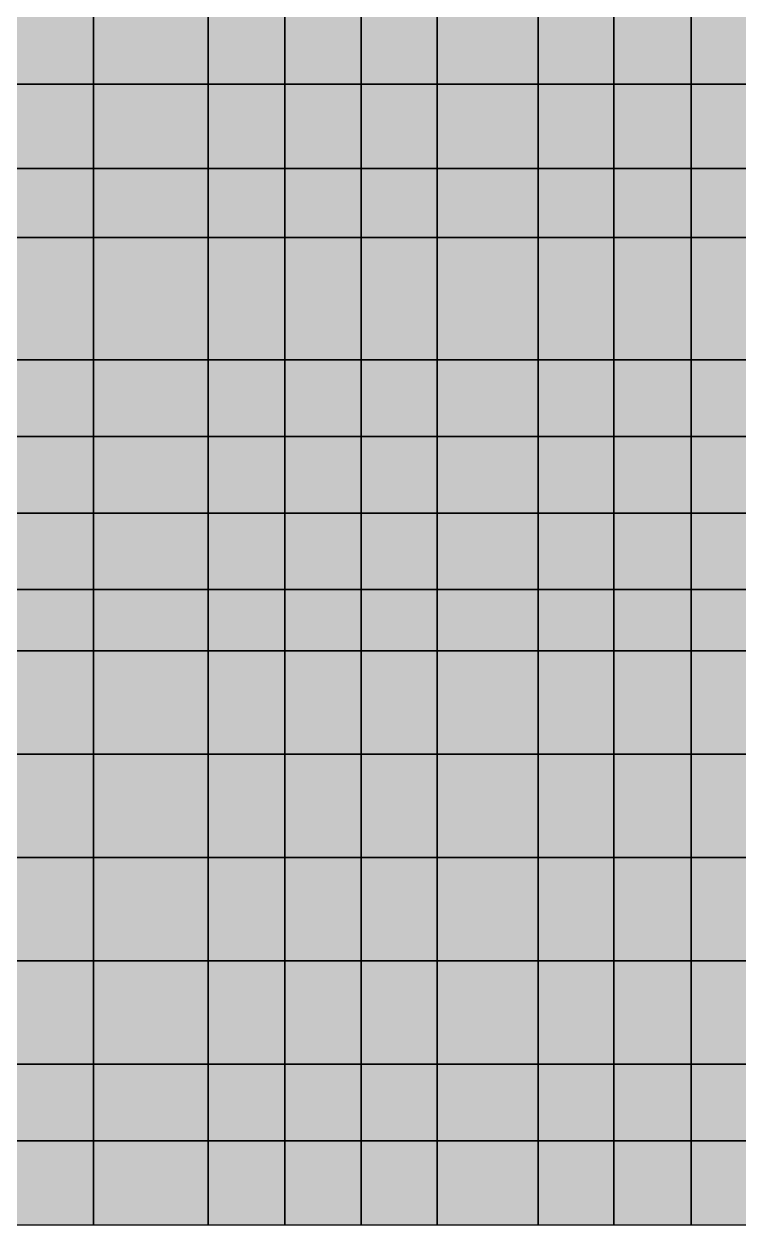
# Model space of a CAD drawing. Header units: inches. Extents: x -100 to 100, y -41 to 41.
# Drawn here: x -4.41 to 4.94, y -41.4 to -25.71 of the extents above; entities that cross this region are included whole.
import ezdxf

# ---------------------------------------------------------------- set-up
doc = ezdxf.new("R2010")
doc.units = ezdxf.units.IN
doc.header["$MEASUREMENT"] = 0

msp = doc.modelspace()

# ---------------------------------------------------------------- linework, layer by layer
at = {"color": 18, "true_color": 0x000000, "transparency": 33554532}
for p, q in [((3.3, -26.5), (3.3, -25.00049)), ((3.3, -25.00049), (3.3, -26.5)), ((-3.5, -26.5), (-3.5, -25.5)), ((-3.5, -25.5), (-3.5, -26.5)), ((-2, -26.5), (-2, -25.5)), ((-2, -25.5), (-2, -26.5)), ((-1, -26.5), (-1, -25.5)), ((-1, -25.5), (-1, -26.5)), ((0, -26.5), (0, -25.5)), ((0, -25.5), (0, -26.5)), ((0.99, -26.5), (0.99, -25.5)), ((0.99, -25.5), (0.99, -26.5)), ((2.311025, -26.5), (2.311025, -25.5)), ((2.311025, -25.5), (2.311025, -26.5)), ((4.311025, -26.5), (4.311025, -25.5)), ((4.311025, -25.5), (4.311025, -26.5)), ((-3.5, -26.5), (-5, -26.5)), ((-5, -26.5), (-3.5, -26.5)), ((-3.5, -27.6), (-3.5, -26.5)), ((-2, -26.5), (-3.5, -26.5)), ((-3.5, -26.5), (-3.5, -27.6)), ((-3.5, -26.5), (-2, -26.5)), ((-2, -27.6), (-2, -26.5)), ((-1, -26.5), (-2, -26.5)), ((-2, -26.5), (-2, -27.6)), ((-2, -26.5), (-1, -26.5)), ((-1, -27.6), (-1, -26.5)), ((0, -26.5), (-1, -26.5)), ((-1, -26.5), (-1, -27.6)), ((-1, -26.5), (0, -26.5)), ((0, -27.6), (0, -26.5)), ((0.99, -26.5), (0, -26.5)), ((0, -26.5), (0, -27.6)), ((0, -26.5), (0.99, -26.5)), ((0.99, -27.6), (0.99, -26.5)), ((2.311025, -26.5), (0.99, -26.5)), ((0.99, -26.5), (0.99, -27.6)), ((0.99, -26.5), (2.311025, -26.5)), ((2.311025, -27.6), (2.311025, -26.5)), ((3.3, -26.5), (2.311025, -26.5)), ((2.311025, -26.5), (2.311025, -27.6)), ((2.311025, -26.5), (3.3, -26.5)), ((3.3, -27.6), (3.3, -26.5)), ((4.311025, -26.5), (3.3, -26.5)), ((3.3, -26.5), (3.3, -27.6)), ((3.3, -26.5), (4.311025, -26.5)), ((4.311025, -27.6), (4.311025, -26.5)), ((5.311025, -26.5), (4.311025, -26.5)), ((4.311025, -26.5), (4.311025, -27.6)), ((4.311025, -26.5), (5.311025, -26.5)), ((-3.5, -27.6), (-5, -27.6)), ((-5, -27.6), (-3.5, -27.6)), ((-3.5, -28.5), (-3.5, -27.6)), ((-2, -27.6), (-3.5, -27.6)), ((-3.5, -27.6), (-3.5, -28.5)), ((-3.5, -27.6), (-2, -27.6)), ((-2, -28.5), (-2, -27.6)), ((-1, -27.6), (-2, -27.6)), ((-2, -27.6), (-2, -28.5)), ((-2, -27.6), (-1, -27.6)), ((-1, -28.5), (-1, -27.6)), ((0, -27.6), (-1, -27.6)), ((-1, -27.6), (-1, -28.5)), ((-1, -27.6), (0, -27.6)), ((0, -28.5), (0, -27.6)), ((0.99, -27.6), (0, -27.6)), ((0, -27.6), (0, -28.5)), ((0, -27.6), (0.99, -27.6)), ((0.99, -28.5), (0.99, -27.6)), ((0.99, -27.6), (2.311025, -27.6)), ((0.99, -27.6), (0.99, -28.5)), ((2.311025, -27.6), (0.99, -27.6)), ((2.311025, -28.5), (2.311025, -27.6)), ((3.3, -27.6), (2.311025, -27.6)), ((2.311025, -27.6), (2.311025, -28.5)), ((2.311025, -27.6), (3.3, -27.6)), ((3.3, -28.5), (3.3, -27.6)), ((4.311025, -27.6), (3.3, -27.6)), ((3.3, -27.6), (3.3, -28.5)), ((3.3, -27.6), (4.311025, -27.6)), ((4.311025, -28.5), (4.311025, -27.6)), ((5.311025, -27.6), (4.311025, -27.6)), ((4.311025, -27.6), (4.311025, -28.5)), ((4.311025, -27.6), (5.311025, -27.6)), ((-5, -28.5), (-3.5, -28.5)), ((-3.5, -28.5), (-5, -28.5)), ((-3.5, -28.5), (-2, -28.5)), ((-3.5, -30.1), (-3.5, -28.5)), ((-2, -28.5), (-3.5, -28.5)), ((-3.5, -28.5), (-3.5, -30.1)), ((-2, -28.5), (-1, -28.5)), ((-2, -30.1), (-2, -28.5)), ((-1, -28.5), (-2, -28.5)), ((-2, -28.5), (-2, -30.1)), ((-1, -28.5), (0, -28.5)), ((-1, -30.1), (-1, -28.5)), ((0, -28.5), (-1, -28.5)), ((-1, -28.5), (-1, -30.1)), ((0, -28.5), (0.99, -28.5)), ((0, -30.1), (0, -28.5)), ((0.99, -28.5), (0, -28.5)), ((0, -28.5), (0, -30.1)), ((0.99, -28.5), (2.311025, -28.5)), ((0.99, -30.1), (0.99, -28.5)), ((0.99, -28.5), (0.99, -30.1)), ((2.311025, -28.5), (0.99, -28.5)), ((2.311025, -28.5), (3.3, -28.5)), ((2.311025, -30.1), (2.311025, -28.5)), ((3.3, -28.5), (2.311025, -28.5)), ((2.311025, -28.5), (2.311025, -30.1)), ((3.3, -28.5), (4.311025, -28.5)), ((3.3, -30.1), (3.3, -28.5)), ((4.311025, -28.5), (3.3, -28.5)), ((3.3, -28.5), (3.3, -30.1)), ((4.311025, -28.5), (5.311025, -28.5)), ((4.311025, -30.1), (4.311025, -28.5)), ((5.311025, -28.5), (4.311025, -28.5)), ((4.311025, -28.5), (4.311025, -30.1)), ((-3.5, -30.1), (-5, -30.1)), ((-5, -30.1), (-3.5, -30.1)), ((-3.5, -31.1), (-3.5, -30.1)), ((-2, -30.1), (-3.5, -30.1)), ((-3.5, -30.1), (-3.5, -31.1)), ((-3.5, -30.1), (-2, -30.1)), ((-2, -31.1), (-2, -30.1)), ((-1, -30.1), (-2, -30.1)), ((-2, -30.1), (-2, -31.1)), ((-2, -30.1), (-1, -30.1)), ((-1, -31.1), (-1, -30.1)), ((0, -30.1), (-1, -30.1)), ((-1, -30.1), (-1, -31.1)), ((-1, -30.1), (0, -30.1)), ((0, -31.1), (0, -30.1)), ((0.99, -30.1), (0, -30.1)), ((0, -30.1), (0, -31.1)), ((0, -30.1), (0.99, -30.1)), ((0.99, -31.1), (0.99, -30.1)), ((0.99, -30.1), (0.99, -31.1)), ((2.311025, -30.1), (0.99, -30.1)), ((0.99, -30.1), (2.311025, -30.1)), ((2.311025, -31.1), (2.311025, -30.1)), ((3.3, -30.1), (2.311025, -30.1)), ((2.311025, -30.1), (2.311025, -31.1)), ((2.311025, -30.1), (3.3, -30.1)), ((3.3, -31.1), (3.3, -30.1)), ((4.311025, -30.1), (3.3, -30.1)), ((3.3, -30.1), (3.3, -31.1)), ((3.3, -30.1), (4.311025, -30.1)), ((4.311025, -31.1), (4.311025, -30.1)), ((5.311025, -30.1), (4.311025, -30.1)), ((4.311025, -30.1), (4.311025, -31.1)), ((4.311025, -30.1), (5.311025, -30.1)), ((-3.5, -31.1), (-5, -31.1)), ((-5, -31.1), (-3.5, -31.1)), ((-3.5, -32.1), (-3.5, -31.1)), ((-2, -31.1), (-3.5, -31.1)), ((-3.5, -31.1), (-3.5, -32.1)), ((-3.5, -31.1), (-2, -31.1)), ((-2, -32.1), (-2, -31.1)), ((-1, -31.1), (-2, -31.1)), ((-2, -31.1), (-2, -32.1)), ((-2, -31.1), (-1, -31.1)), ((-1, -32.1), (-1, -31.1)), ((0, -31.1), (-1, -31.1)), ((-1, -31.1), (-1, -32.1)), ((-1, -31.1), (0, -31.1)), ((0, -32.1), (0, -31.1)), ((0.99, -31.1), (0, -31.1)), ((0, -31.1), (0, -32.1)), ((0, -31.1), (0.99, -31.1)), ((0.99, -32.1), (0.99, -31.1)), ((0.99, -31.1), (0.99, -32.1)), ((2.311025, -31.1), (0.99, -31.1)), ((0.99, -31.1), (2.311025, -31.1)), ((2.311025, -32.1), (2.311025, -31.1)), ((2.311025, -31.1), (3.3, -31.1)), ((3.3, -31.1), (2.311025, -31.1)), ((2.311025, -31.1), (2.311025, -32.1)), ((3.3, -32.1), (3.3, -31.1)), ((4.311025, -31.1), (3.3, -31.1)), ((3.3, -31.1), (3.3, -32.1)), ((3.3, -31.1), (4.311025, -31.1)), ((4.311025, -32.1), (4.311025, -31.1)), ((5.311025, -31.1), (4.311025, -31.1)), ((4.311025, -31.1), (4.311025, -32.1)), ((4.311025, -31.1), (5.311025, -31.1)), ((-3.5, -32.1), (-5, -32.1)), ((-5, -32.1), (-3.5, -32.1)), ((-3.5, -33.1), (-3.5, -32.1)), ((-2, -32.1), (-3.5, -32.1)), ((-3.5, -32.1), (-3.5, -33.1)), ((-3.5, -32.1), (-2, -32.1)), ((-2, -33.1), (-2, -32.1)), ((-1, -32.1), (-2, -32.1)), ((-2, -32.1), (-2, -33.1)), ((-2, -32.1), (-1, -32.1)), ((-1, -33.1), (-1, -32.1)), ((0, -32.1), (-1, -32.1)), ((-1, -32.1), (-1, -33.1)), ((-1, -32.1), (0, -32.1)), ((0, -33.1), (0, -32.1)), ((0.99, -32.1), (0, -32.1)), ((0, -32.1), (0, -33.1)), ((0, -32.1), (0.99, -32.1)), ((0.99, -33.1), (0.99, -32.1)), ((2.311025, -32.1), (0.99, -32.1)), ((0.99, -32.1), (0.99, -33.1)), ((0.99, -32.1), (2.311025, -32.1)), ((2.311025, -33.1), (2.311025, -32.1)), ((3.3, -32.1), (2.311025, -32.1)), ((2.311025, -32.1), (2.311025, -33.1)), ((2.311025, -32.1), (3.3, -32.1)), ((3.3, -33.1), (3.3, -32.1)), ((4.311025, -32.1), (3.3, -32.1)), ((3.3, -32.1), (3.3, -33.1)), ((3.3, -32.1), (4.311025, -32.1)), ((4.311025, -33.1), (4.311025, -32.1)), ((5.311025, -32.1), (4.311025, -32.1)), ((4.311025, -32.1), (4.311025, -33.1)), ((4.311025, -32.1), (5.311025, -32.1)), ((-5, -33.1), (-3.5, -33.1)), ((-3.5, -33.1), (-5, -33.1)), ((-3.5, -33.1), (-2, -33.1)), ((-3.5, -33.9), (-3.5, -33.1)), ((-2, -33.1), (-3.5, -33.1)), ((-3.5, -33.1), (-3.5, -33.9)), ((-2, -33.1), (-1, -33.1)), ((-2, -33.9), (-2, -33.1)), ((-1, -33.1), (-2, -33.1)), ((-2, -33.1), (-2, -33.9)), ((-1, -33.1), (0, -33.1)), ((-1, -33.9), (-1, -33.1)), ((0, -33.1), (-1, -33.1)), ((-1, -33.1), (-1, -33.9)), ((0, -33.1), (0.99, -33.1)), ((0, -33.9), (0, -33.1)), ((0.99, -33.1), (0, -33.1)), ((0, -33.1), (0, -33.9)), ((0.99, -33.1), (2.311025, -33.1)), ((0.99, -33.9), (0.99, -33.1)), ((2.311025, -33.1), (0.99, -33.1)), ((0.99, -33.1), (0.99, -33.9)), ((2.311025, -33.1), (3.3, -33.1)), ((2.311025, -33.9), (2.311025, -33.1)), ((3.3, -33.1), (2.311025, -33.1)), ((2.311025, -33.1), (2.311025, -33.9)), ((3.3, -33.1), (4.311025, -33.1)), ((3.3, -33.9), (3.3, -33.1)), ((4.311025, -33.1), (3.3, -33.1)), ((3.3, -33.1), (3.3, -33.9)), ((4.311025, -33.1), (5.311025, -33.1)), ((4.311025, -33.9), (4.311025, -33.1)), ((5.311025, -33.1), (4.311025, -33.1)), ((4.311025, -33.1), (4.311025, -33.9)), ((-3.5, -33.9), (-5, -33.9)), ((-5, -33.9), (-3.5, -33.9)), ((-3.5, -35.25), (-3.5, -33.9)), ((-2, -33.9), (-3.5, -33.9)), ((-3.5, -33.9), (-3.5, -35.25)), ((-3.5, -33.9), (-2, -33.9)), ((-2, -35.25), (-2, -33.9)), ((-1, -33.9), (-2, -33.9)), ((-2, -33.9), (-2, -35.25)), ((-2, -33.9), (-1, -33.9)), ((-1, -35.25), (-1, -33.9)), ((0, -33.9), (-1, -33.9)), ((-1, -33.9), (-1, -35.25)), ((-1, -33.9), (0, -33.9)), ((0, -35.25), (0, -33.9)), ((0.99, -33.9), (0, -33.9)), ((0, -33.9), (0, -35.25)), ((0, -33.9), (0.99, -33.9)), ((0.99, -35.25), (0.99, -33.9)), ((0.99, -33.9), (0.99, -35.25)), ((2.311025, -33.9), (0.99, -33.9)), ((0.99, -33.9), (2.311025, -33.9)), ((2.311025, -35.25), (2.311025, -33.9)), ((3.3, -33.9), (2.311025, -33.9)), ((2.311025, -33.9), (2.311025, -35.25)), ((2.311025, -33.9), (3.3, -33.9)), ((3.3, -35.25), (3.3, -33.9)), ((3.3, -33.9), (3.3, -35.25)), ((4.311025, -33.9), (3.3, -33.9)), ((3.3, -33.9), (4.311025, -33.9)), ((4.311025, -35.25), (4.311025, -33.9)), ((4.311025, -33.9), (4.311025, -35.25)), ((5.311025, -33.9), (4.311025, -33.9)), ((4.311025, -33.9), (5.311025, -33.9)), ((-3.5, -35.25), (-5, -35.25)), ((-5, -35.25), (-3.5, -35.25)), ((-3.5, -36.6), (-3.5, -35.25)), ((-2, -35.25), (-3.5, -35.25)), ((-3.5, -35.25), (-3.5, -36.6)), ((-3.5, -35.25), (-2, -35.25)), ((-2, -36.6), (-2, -35.25)), ((-1, -35.25), (-2, -35.25)), ((-2, -35.25), (-2, -36.6)), ((-2, -35.25), (-1, -35.25)), ((-1, -36.6), (-1, -35.25)), ((-1, -35.25), (0, -35.25)), ((0, -35.25), (-1, -35.25)), ((-1, -35.25), (-1, -36.6)), ((0, -36.6), (0, -35.25)), ((0.99, -35.25), (0, -35.25)), ((0, -35.25), (0, -36.6)), ((0, -35.25), (0.99, -35.25)), ((0.99, -36.6), (0.99, -35.25)), ((0.99, -35.25), (0.99, -36.6)), ((2.311025, -35.25), (0.99, -35.25)), ((0.99, -35.25), (2.311025, -35.25)), ((2.311025, -36.6), (2.311025, -35.25)), ((3.3, -35.25), (2.311025, -35.25)), ((2.311025, -35.25), (2.311025, -36.6)), ((2.311025, -35.25), (3.3, -35.25)), ((3.3, -36.6), (3.3, -35.25)), ((4.311025, -35.25), (3.3, -35.25)), ((3.3, -35.25), (3.3, -36.6)), ((3.3, -35.25), (4.311025, -35.25)), ((4.311025, -36.6), (4.311025, -35.25)), ((5.311025, -35.25), (4.311025, -35.25)), ((4.311025, -35.25), (4.311025, -36.6)), ((4.311025, -35.25), (5.311025, -35.25)), ((-3.5, -36.6), (-5, -36.6)), ((-5, -36.6), (-3.5, -36.6)), ((-3.5, -37.95), (-3.5, -36.6)), ((-2, -36.6), (-3.5, -36.6)), ((-3.5, -36.6), (-3.5, -37.95)), ((-3.5, -36.6), (-2, -36.6)), ((-2, -37.95), (-2, -36.6)), ((-1, -36.6), (-2, -36.6)), ((-2, -36.6), (-2, -37.95)), ((-2, -36.6), (-1, -36.6)), ((-1, -37.95), (-1, -36.6)), ((0, -36.6), (-1, -36.6)), ((-1, -36.6), (-1, -37.95)), ((-1, -36.6), (0, -36.6)), ((0, -37.95), (0, -36.6)), ((0.99, -36.6), (0, -36.6)), ((0, -36.6), (0, -37.95)), ((0, -36.6), (0.99, -36.6)), ((0.99, -37.95), (0.99, -36.6)), ((0.99, -36.6), (0.99, -37.95)), ((2.311025, -36.6), (0.99, -36.6)), ((0.99, -36.6), (2.311025, -36.6)), ((2.311025, -37.95), (2.311025, -36.6)), ((3.3, -36.6), (2.311025, -36.6)), ((2.311025, -36.6), (2.311025, -37.95)), ((2.311025, -36.6), (3.3, -36.6)), ((3.3, -37.95), (3.3, -36.6)), ((3.3, -36.6), (4.311025, -36.6)), ((4.311025, -36.6), (3.3, -36.6)), ((3.3, -36.6), (3.3, -37.95)), ((4.311025, -37.95), (4.311025, -36.6)), ((4.311025, -36.6), (4.311025, -37.95)), ((5.311025, -36.6), (4.311025, -36.6)), ((4.311025, -36.6), (5.311025, -36.6)), ((-3.5, -37.95), (-5, -37.95)), ((-5, -37.95), (-3.5, -37.95)), ((-3.5, -39.3), (-3.5, -37.95)), ((-2, -37.95), (-3.5, -37.95)), ((-3.5, -37.95), (-3.5, -39.3)), ((-3.5, -37.95), (-2, -37.95)), ((-2, -39.3), (-2, -37.95)), ((-1, -37.95), (-2, -37.95)), ((-2, -37.95), (-2, -39.3)), ((-2, -37.95), (-1, -37.95)), ((-1, -39.3), (-1, -37.95)), ((0, -37.95), (-1, -37.95)), ((-1, -37.95), (-1, -39.3)), ((-1, -37.95), (0, -37.95)), ((0, -39.3), (0, -37.95)), ((0.99, -37.95), (0, -37.95)), ((0, -37.95), (0, -39.3)), ((0, -37.95), (0.99, -37.95)), ((0.99, -39.3), (0.99, -37.95)), ((2.311025, -37.95), (0.99, -37.95)), ((0.99, -37.95), (0.99, -39.3)), ((0.99, -37.95), (2.311025, -37.95)), ((2.311025, -39.3), (2.311025, -37.95)), ((3.3, -37.95), (2.311025, -37.95)), ((2.311025, -37.95), (2.311025, -39.3)), ((2.311025, -37.95), (3.3, -37.95)), ((3.3, -39.3), (3.3, -37.95)), ((4.311025, -37.95), (3.3, -37.95)), ((3.3, -37.95), (3.3, -39.3)), ((3.3, -37.95), (4.311025, -37.95)), ((4.311025, -39.3), (4.311025, -37.95)), ((5.311025, -37.95), (4.311025, -37.95)), ((4.311025, -37.95), (4.311025, -39.3)), ((4.311025, -37.95), (5.311025, -37.95)), ((-3.5, -39.3), (-5, -39.3)), ((-5, -39.3), (-3.5, -39.3)), ((-3.5, -40.3), (-3.5, -39.3)), ((-2, -39.3), (-3.5, -39.3)), ((-3.5, -39.3), (-3.5, -40.3)), ((-3.5, -39.3), (-2, -39.3)), ((-2, -40.3), (-2, -39.3)), ((-1, -39.3), (-2, -39.3)), ((-2, -39.3), (-2, -40.3)), ((-2, -39.3), (-1, -39.3)), ((-1, -40.3), (-1, -39.3)), ((0, -39.3), (-1, -39.3)), ((-1, -39.3), (-1, -40.3)), ((-1, -39.3), (0, -39.3)), ((0, -40.3), (0, -39.3)), ((0.99, -39.3), (0, -39.3)), ((0, -39.3), (0, -40.3)), ((0, -39.3), (0.99, -39.3)), ((0.99, -40.3), (0.99, -39.3)), ((2.311025, -39.3), (0.99, -39.3)), ((0.99, -39.3), (0.99, -40.3)), ((0.99, -39.3), (2.311025, -39.3)), ((2.311025, -40.3), (2.311025, -39.3)), ((3.3, -39.3), (2.311025, -39.3)), ((2.311025, -39.3), (2.311025, -40.3)), ((2.311025, -39.3), (3.3, -39.3)), ((3.3, -40.3), (3.3, -39.3)), ((4.311025, -39.3), (3.3, -39.3)), ((3.3, -39.3), (3.3, -40.3)), ((3.3, -39.3), (4.311025, -39.3)), ((4.311025, -40.3), (4.311025, -39.3)), ((5.311025, -39.3), (4.311025, -39.3)), ((4.311025, -39.3), (4.311025, -40.3)), ((4.311025, -39.3), (5.311025, -39.3)), ((-5, -40.3), (-3.5, -40.3)), ((-3.5, -40.3), (-5, -40.3)), ((-3.5, -40.3), (-2, -40.3)), ((-3.5, -41.4), (-3.5, -40.3)), ((-2, -40.3), (-3.5, -40.3)), ((-3.5, -40.3), (-3.5, -41.4)), ((-2, -40.3), (-1, -40.3)), ((-2, -41.4), (-2, -40.3)), ((-1, -40.3), (-2, -40.3)), ((-2, -40.3), (-2, -41.4)), ((-1, -40.3), (0, -40.3)), ((-1, -41.4), (-1, -40.3)), ((0, -40.3), (-1, -40.3)), ((-1, -40.3), (-1, -41.4)), ((0, -40.3), (0.99, -40.3)), ((0, -41.4), (0, -40.3)), ((0.99, -40.3), (0, -40.3)), ((0, -40.3), (0, -41.4)), ((0.99, -40.3), (2.311025, -40.3)), ((0.99, -41.4), (0.99, -40.3)), ((2.311025, -40.3), (0.99, -40.3)), ((0.99, -40.3), (0.99, -41.4)), ((2.311025, -40.3), (3.3, -40.3)), ((2.311025, -41.4), (2.311025, -40.3)), ((3.3, -40.3), (2.311025, -40.3)), ((2.311025, -40.3), (2.311025, -41.4)), ((3.3, -40.3), (4.311025, -40.3)), ((3.3, -41.4), (3.3, -40.3)), ((4.311025, -40.3), (3.3, -40.3)), ((3.3, -40.3), (3.3, -41.4)), ((4.311025, -40.3), (5.311025, -40.3)), ((4.311025, -41.4), (4.311025, -40.3)), ((5.311025, -40.3), (4.311025, -40.3)), ((4.311025, -40.3), (4.311025, -41.4)), ((-5, -41.4), (-3.5, -41.4)), ((-3.5, -41.4), (-2, -41.4)), ((-2, -41.4), (-1, -41.4)), ((-1, -41.4), (0, -41.4)), ((0, -41.4), (0.99, -41.4)), ((0.99, -41.4), (2.311025, -41.4)), ((2.311025, -41.4), (3.3, -41.4)), ((3.3, -41.4), (4.311025, -41.4)), ((4.311025, -41.4), (5.311025, -41.4))]:
    msp.add_line(p, q, dxfattribs=at)
at = {"color": 250, "true_color": 0x36353d, "transparency": 33554687}
for points in [[(2.311025, -26.5), (3.3, -26.5), (3.3, -25.00049)], [(2.311025, -26.5), (3.3, -25.00049), (2.311025, -25.5)], [(4.311025, -26.5), (4.311025, -25.5), (3.3, -25.00049)], [(4.311025, -26.5), (3.3, -25.00049), (3.3, -26.5)], [(-5, -26.5), (-3.5, -26.5), (-3.5, -25.5)], [(-5, -26.5), (-3.5, -25.5), (-5, -25.5)], [(-3.5, -26.5), (-2, -26.5), (-2, -25.5)], [(-3.5, -26.5), (-2, -25.5), (-3.5, -25.5)], [(-2, -26.5), (-1, -26.5), (-1, -25.5)], [(-2, -26.5), (-1, -25.5), (-2, -25.5)], [(-1, -26.5), (0, -26.5), (0, -25.5)], [(-1, -26.5), (0, -25.5), (-1, -25.5)], [(0, -26.5), (0.99, -26.5), (0.99, -25.5)], [(0, -26.5), (0.99, -25.5), (0, -25.5)], [(0.99, -25.5), (0.99, -26.5), (2.311025, -26.5)], [(0.99, -25.5), (2.311025, -26.5), (2.311025, -25.5)], [(4.311025, -26.5), (5.311025, -26.5), (5.311025, -25.5)], [(4.311025, -26.5), (5.311025, -25.5), (4.311025, -25.5)], [(-5, -27.6), (-3.5, -27.6), (-3.5, -26.5)], [(-5, -27.6), (-3.5, -26.5), (-5, -26.5)], [(-3.5, -27.6), (-2, -27.6), (-2, -26.5)], [(-3.5, -27.6), (-2, -26.5), (-3.5, -26.5)], [(-2, -27.6), (-1, -27.6), (-1, -26.5)], [(-2, -27.6), (-1, -26.5), (-2, -26.5)], [(-1, -27.6), (0, -27.6), (0, -26.5)], [(-1, -27.6), (0, -26.5), (-1, -26.5)], [(0, -27.6), (0.99, -27.6), (0.99, -26.5)], [(0, -27.6), (0.99, -26.5), (0, -26.5)], [(0.99, -27.6), (2.311025, -27.6), (2.311025, -26.5)], [(0.99, -27.6), (2.311025, -26.5), (0.99, -26.5)], [(2.311025, -27.6), (3.3, -27.6), (3.3, -26.5)], [(2.311025, -27.6), (3.3, -26.5), (2.311025, -26.5)], [(3.3, -27.6), (4.311025, -27.6), (4.311025, -26.5)], [(3.3, -27.6), (4.311025, -26.5), (3.3, -26.5)], [(4.311025, -27.6), (5.311025, -27.6), (5.311025, -26.5)], [(4.311025, -27.6), (5.311025, -26.5), (4.311025, -26.5)], [(-5, -28.5), (-3.5, -28.5), (-3.5, -27.6)], [(-5, -28.5), (-3.5, -27.6), (-5, -27.6)], [(-3.5, -28.5), (-2, -28.5), (-2, -27.6)], [(-3.5, -28.5), (-2, -27.6), (-3.5, -27.6)], [(-2, -28.5), (-1, -28.5), (-1, -27.6)], [(-2, -28.5), (-1, -27.6), (-2, -27.6)], [(-1, -28.5), (0, -28.5), (0, -27.6)], [(-1, -28.5), (0, -27.6), (-1, -27.6)], [(0, -28.5), (0.99, -28.5), (0.99, -27.6)], [(0, -28.5), (0.99, -27.6), (0, -27.6)], [(0.99, -27.6), (0.99, -28.5), (2.311025, -28.5)], [(0.99, -27.6), (2.311025, -28.5), (2.311025, -27.6)], [(2.311025, -28.5), (3.3, -28.5), (3.3, -27.6)], [(2.311025, -28.5), (3.3, -27.6), (2.311025, -27.6)], [(3.3, -28.5), (4.311025, -28.5), (4.311025, -27.6)], [(3.3, -28.5), (4.311025, -27.6), (3.3, -27.6)], [(4.311025, -28.5), (5.311025, -28.5), (5.311025, -27.6)], [(4.311025, -28.5), (5.311025, -27.6), (4.311025, -27.6)]]:
    msp.add_solid(points, dxfattribs=at)
at = {"color": 153, "true_color": 0x7aa4c2, "transparency": 33554687}
for points in [[(-3.5, -28.5), (-5, -28.5), (-5, -30.1)], [(-3.5, -28.5), (-5, -30.1), (-3.5, -30.1)], [(-2, -28.5), (-3.5, -28.5), (-3.5, -30.1)], [(-2, -28.5), (-3.5, -30.1), (-2, -30.1)], [(-1, -30.1), (-1, -28.5), (-2, -28.5)], [(-1, -30.1), (-2, -28.5), (-2, -30.1)], [(0, -28.5), (-1, -28.5), (-1, -30.1)], [(0, -28.5), (-1, -30.1), (0, -30.1)], [(0.99, -28.5), (0, -28.5), (0, -30.1)], [(0.99, -28.5), (0, -30.1), (0.99, -30.1)], [(0.99, -28.5), (0.99, -30.1), (2.311025, -30.1)], [(0.99, -28.5), (2.311025, -30.1), (2.311025, -28.5)], [(3.3, -28.5), (2.311025, -28.5), (2.311025, -30.1)], [(3.3, -28.5), (2.311025, -30.1), (3.3, -30.1)], [(4.311025, -28.5), (3.3, -28.5), (3.3, -30.1)], [(4.311025, -28.5), (3.3, -30.1), (4.311025, -30.1)], [(5.311025, -28.5), (4.311025, -28.5), (4.311025, -30.1)], [(5.311025, -28.5), (4.311025, -30.1), (5.311025, -30.1)]]:
    msp.add_solid(points, dxfattribs=at)
at = {"color": 167, "true_color": 0x345582, "transparency": 33554687}
for points in [[(-5, -31.1), (-3.5, -31.1), (-3.5, -30.1)], [(-5, -31.1), (-3.5, -30.1), (-5, -30.1)], [(-3.5, -31.1), (-2, -31.1), (-2, -30.1)], [(-3.5, -31.1), (-2, -30.1), (-3.5, -30.1)], [(-2, -31.1), (-1, -31.1), (-1, -30.1)], [(-2, -31.1), (-1, -30.1), (-2, -30.1)], [(-1, -31.1), (0, -31.1), (0, -30.1)], [(-1, -31.1), (0, -30.1), (-1, -30.1)], [(0, -31.1), (0.99, -31.1), (0.99, -30.1)], [(0, -31.1), (0.99, -30.1), (0, -30.1)], [(0.99, -30.1), (0.99, -31.1), (2.311025, -31.1)], [(0.99, -30.1), (2.311025, -31.1), (2.311025, -30.1)], [(2.311025, -31.1), (3.3, -31.1), (3.3, -30.1)], [(2.311025, -31.1), (3.3, -30.1), (2.311025, -30.1)], [(3.3, -31.1), (4.311025, -31.1), (4.311025, -30.1)], [(3.3, -31.1), (4.311025, -30.1), (3.3, -30.1)], [(4.311025, -31.1), (5.311025, -31.1), (5.311025, -30.1)], [(4.311025, -31.1), (5.311025, -30.1), (4.311025, -30.1)], [(-3.5, -31.1), (-5, -31.1), (-5, -32.1)], [(-3.5, -31.1), (-5, -32.1), (-3.5, -32.1)], [(-2, -31.1), (-3.5, -31.1), (-3.5, -32.1)], [(-2, -31.1), (-3.5, -32.1), (-2, -32.1)], [(-1, -31.1), (-2, -31.1), (-2, -32.1)], [(-1, -31.1), (-2, -32.1), (-1, -32.1)], [(0, -31.1), (-1, -31.1), (-1, -32.1)], [(0, -31.1), (-1, -32.1), (0, -32.1)], [(0.99, -31.1), (0, -31.1), (0, -32.1)], [(0.99, -31.1), (0, -32.1), (0.99, -32.1)], [(0.99, -31.1), (0.99, -32.1), (2.311025, -32.1)], [(0.99, -31.1), (2.311025, -32.1), (2.311025, -31.1)], [(3.3, -31.1), (2.311025, -31.1), (2.311025, -32.1)], [(3.3, -31.1), (2.311025, -32.1), (3.3, -32.1)], [(4.311025, -31.1), (3.3, -31.1), (3.3, -32.1)], [(4.311025, -31.1), (3.3, -32.1), (4.311025, -32.1)], [(5.311025, -31.1), (4.311025, -31.1), (4.311025, -32.1)], [(5.311025, -31.1), (4.311025, -32.1), (5.311025, -32.1)], [(-3.5, -33.1), (-3.5, -32.1), (-5, -32.1)], [(-3.5, -33.1), (-5, -32.1), (-5, -33.1)], [(-2, -33.1), (-2, -32.1), (-3.5, -32.1)], [(-2, -33.1), (-3.5, -32.1), (-3.5, -33.1)], [(-1, -33.1), (-1, -32.1), (-2, -32.1)], [(-1, -33.1), (-2, -32.1), (-2, -33.1)], [(0, -33.1), (0, -32.1), (-1, -32.1)], [(0, -33.1), (-1, -32.1), (-1, -33.1)], [(0, -33.1), (0.99, -33.1), (0.99, -32.1)], [(0, -33.1), (0.99, -32.1), (0, -32.1)], [(0.99, -33.1), (2.311025, -33.1), (2.311025, -32.1)], [(0.99, -33.1), (2.311025, -32.1), (0.99, -32.1)], [(2.311025, -33.1), (3.3, -33.1), (3.3, -32.1)], [(2.311025, -33.1), (3.3, -32.1), (2.311025, -32.1)], [(3.3, -33.1), (4.311025, -33.1), (4.311025, -32.1)], [(3.3, -33.1), (4.311025, -32.1), (3.3, -32.1)], [(4.311025, -33.1), (5.311025, -33.1), (5.311025, -32.1)], [(4.311025, -33.1), (5.311025, -32.1), (4.311025, -32.1)]]:
    msp.add_solid(points, dxfattribs=at)
at = {"color": 8, "true_color": 0x7e8a72, "transparency": 33554687}
for points in [[(-5, -33.9), (-3.5, -33.9), (-3.5, -33.1)], [(-5, -33.9), (-3.5, -33.1), (-5, -33.1)], [(-3.5, -33.9), (-2, -33.9), (-2, -33.1)], [(-3.5, -33.9), (-2, -33.1), (-3.5, -33.1)], [(-2, -33.9), (-1, -33.9), (-1, -33.1)], [(-2, -33.9), (-1, -33.1), (-2, -33.1)], [(-1, -33.9), (0, -33.9), (0, -33.1)], [(-1, -33.9), (0, -33.1), (-1, -33.1)], [(0, -33.9), (0.99, -33.9), (0.99, -33.1)], [(0, -33.9), (0.99, -33.1), (0, -33.1)], [(0.99, -33.9), (2.311025, -33.9), (2.311025, -33.1)], [(0.99, -33.9), (2.311025, -33.1), (0.99, -33.1)], [(2.311025, -33.9), (3.3, -33.9), (3.3, -33.1)], [(2.311025, -33.9), (3.3, -33.1), (2.311025, -33.1)], [(3.3, -33.9), (4.311025, -33.9), (4.311025, -33.1)], [(3.3, -33.9), (4.311025, -33.1), (3.3, -33.1)], [(4.311025, -33.9), (5.311025, -33.9), (5.311025, -33.1)], [(4.311025, -33.9), (5.311025, -33.1), (4.311025, -33.1)]]:
    msp.add_solid(points, dxfattribs=at)
at = {"color": 254, "true_color": 0xd5d5d5, "transparency": 33554687}
for points in [[(-5, -35.25), (-3.5, -35.25), (-3.5, -33.9)], [(-5, -35.25), (-3.5, -33.9), (-5, -33.9)], [(-2, -35.25), (-2, -33.9), (-3.5, -33.9)], [(-2, -35.25), (-3.5, -33.9), (-3.5, -35.25)], [(-1, -35.25), (-1, -33.9), (-2, -33.9)], [(-1, -35.25), (-2, -33.9), (-2, -35.25)], [(-1, -35.25), (0, -35.25), (0, -33.9)], [(-1, -35.25), (0, -33.9), (-1, -33.9)], [(0, -35.25), (0.99, -35.25), (0.99, -33.9)], [(0, -35.25), (0.99, -33.9), (0, -33.9)], [(0.99, -33.9), (0.99, -35.25), (2.311025, -35.25)], [(0.99, -33.9), (2.311025, -35.25), (2.311025, -33.9)], [(2.311025, -35.25), (3.3, -35.25), (3.3, -33.9)], [(2.311025, -35.25), (3.3, -33.9), (2.311025, -33.9)], [(3.3, -33.9), (3.3, -35.25), (4.311025, -35.25)], [(3.3, -33.9), (4.311025, -35.25), (4.311025, -33.9)], [(4.311025, -33.9), (4.311025, -35.25), (5.311025, -35.25)], [(4.311025, -33.9), (5.311025, -35.25), (5.311025, -33.9)], [(-5, -36.6), (-3.5, -36.6), (-3.5, -35.25)], [(-5, -36.6), (-3.5, -35.25), (-5, -35.25)], [(-3.5, -36.6), (-2, -36.6), (-2, -35.25)], [(-3.5, -36.6), (-2, -35.25), (-3.5, -35.25)], [(-2, -36.6), (-1, -36.6), (-1, -35.25)], [(-2, -36.6), (-1, -35.25), (-2, -35.25)], [(-1, -36.6), (0, -36.6), (0, -35.25)], [(-1, -36.6), (0, -35.25), (-1, -35.25)], [(0, -36.6), (0.99, -36.6), (0.99, -35.25)], [(0, -36.6), (0.99, -35.25), (0, -35.25)], [(0.99, -35.25), (0.99, -36.6), (2.311025, -36.6)], [(0.99, -35.25), (2.311025, -36.6), (2.311025, -35.25)], [(2.311025, -36.6), (3.3, -36.6), (3.3, -35.25)], [(2.311025, -36.6), (3.3, -35.25), (2.311025, -35.25)], [(3.3, -36.6), (4.311025, -36.6), (4.311025, -35.25)], [(3.3, -36.6), (4.311025, -35.25), (3.3, -35.25)], [(4.311025, -36.6), (5.311025, -36.6), (5.311025, -35.25)], [(4.311025, -36.6), (5.311025, -35.25), (4.311025, -35.25)], [(-5, -37.95), (-3.5, -37.95), (-3.5, -36.6)], [(-5, -37.95), (-3.5, -36.6), (-5, -36.6)], [(-3.5, -37.95), (-2, -37.95), (-2, -36.6)], [(-3.5, -37.95), (-2, -36.6), (-3.5, -36.6)], [(-1, -37.95), (-1, -36.6), (-2, -36.6)], [(-1, -37.95), (-2, -36.6), (-2, -37.95)], [(-1, -37.95), (0, -37.95), (0, -36.6)], [(-1, -37.95), (0, -36.6), (-1, -36.6)], [(0, -37.95), (0.99, -37.95), (0.99, -36.6)], [(0, -37.95), (0.99, -36.6), (0, -36.6)], [(0.99, -36.6), (0.99, -37.95), (2.311025, -37.95)], [(0.99, -36.6), (2.311025, -37.95), (2.311025, -36.6)], [(2.311025, -37.95), (3.3, -37.95), (3.3, -36.6)], [(2.311025, -37.95), (3.3, -36.6), (2.311025, -36.6)], [(3.3, -37.95), (4.311025, -37.95), (4.311025, -36.6)], [(3.3, -37.95), (4.311025, -36.6), (3.3, -36.6)], [(4.311025, -36.6), (4.311025, -37.95), (5.311025, -37.95)], [(4.311025, -36.6), (5.311025, -37.95), (5.311025, -36.6)], [(-3.5, -37.95), (-5, -37.95), (-5, -39.3)], [(-3.5, -37.95), (-5, -39.3), (-3.5, -39.3)], [(-2, -37.95), (-3.5, -37.95), (-3.5, -39.3)], [(-2, -37.95), (-3.5, -39.3), (-2, -39.3)], [(-1, -39.3), (-1, -37.95), (-2, -37.95)], [(-1, -39.3), (-2, -37.95), (-2, -39.3)], [(0, -37.95), (-1, -37.95), (-1, -39.3)], [(0, -37.95), (-1, -39.3), (0, -39.3)], [(0.99, -37.95), (0, -37.95), (0, -39.3)], [(0.99, -37.95), (0, -39.3), (0.99, -39.3)], [(0.99, -39.3), (2.311025, -39.3), (2.311025, -37.95)], [(0.99, -39.3), (2.311025, -37.95), (0.99, -37.95)], [(3.3, -37.95), (2.311025, -37.95), (2.311025, -39.3)], [(3.3, -37.95), (2.311025, -39.3), (3.3, -39.3)], [(3.3, -39.3), (4.311025, -39.3), (4.311025, -37.95)], [(3.3, -39.3), (4.311025, -37.95), (3.3, -37.95)], [(5.311025, -37.95), (4.311025, -37.95), (4.311025, -39.3)], [(5.311025, -37.95), (4.311025, -39.3), (5.311025, -39.3)]]:
    msp.add_solid(points, dxfattribs=at)
at = {"color": 212, "true_color": 0xbd27e2, "transparency": 33554687}
for points in [[(-5, -40.3), (-3.5, -40.3), (-3.5, -39.3)], [(-5, -40.3), (-3.5, -39.3), (-5, -39.3)], [(-3.5, -40.3), (-2, -40.3), (-2, -39.3)], [(-3.5, -40.3), (-2, -39.3), (-3.5, -39.3)], [(-2, -40.3), (-1, -40.3), (-1, -39.3)], [(-2, -40.3), (-1, -39.3), (-2, -39.3)], [(-1, -40.3), (0, -40.3), (0, -39.3)], [(-1, -40.3), (0, -39.3), (-1, -39.3)], [(0, -40.3), (0.99, -40.3), (0.99, -39.3)], [(0, -40.3), (0.99, -39.3), (0, -39.3)], [(2.311025, -39.3), (0.99, -39.3), (0.99, -40.3)], [(2.311025, -39.3), (0.99, -40.3), (2.311025, -40.3)], [(2.311025, -40.3), (3.3, -40.3), (3.3, -39.3)], [(2.311025, -40.3), (3.3, -39.3), (2.311025, -39.3)], [(4.311025, -39.3), (3.3, -39.3), (3.3, -40.3)], [(4.311025, -39.3), (3.3, -40.3), (4.311025, -40.3)], [(4.311025, -40.3), (5.311025, -40.3), (5.311025, -39.3)], [(4.311025, -40.3), (5.311025, -39.3), (4.311025, -39.3)]]:
    msp.add_solid(points, dxfattribs=at)
at = {"color": 9, "true_color": 0xa7cad9, "transparency": 33554687}
for points in [[(-3.5, -40.3), (-5, -40.3), (-5, -41.4)], [(-3.5, -40.3), (-5, -41.4), (-3.5, -41.4)], [(-2, -40.3), (-3.5, -40.3), (-3.5, -41.4)], [(-2, -40.3), (-3.5, -41.4), (-2, -41.4)], [(-1, -40.3), (-2, -40.3), (-2, -41.4)], [(-1, -40.3), (-2, -41.4), (-1, -41.4)], [(0, -40.3), (-1, -40.3), (-1, -41.4)], [(0, -40.3), (-1, -41.4), (0, -41.4)], [(0.99, -40.3), (0, -40.3), (0, -41.4)], [(0.99, -40.3), (0, -41.4), (0.99, -41.4)], [(2.311025, -40.3), (0.99, -40.3), (0.99, -41.4)], [(2.311025, -40.3), (0.99, -41.4), (2.311025, -41.4)], [(3.3, -40.3), (2.311025, -40.3), (2.311025, -41.4)], [(3.3, -40.3), (2.311025, -41.4), (3.3, -41.4)], [(4.311025, -40.3), (3.3, -40.3), (3.3, -41.4)], [(4.311025, -40.3), (3.3, -41.4), (4.311025, -41.4)], [(5.311025, -40.3), (4.311025, -40.3), (4.311025, -41.4)], [(5.311025, -40.3), (4.311025, -41.4), (5.311025, -41.4)]]:
    msp.add_solid(points, dxfattribs=at)

doc.saveas('drawing.dxf')
